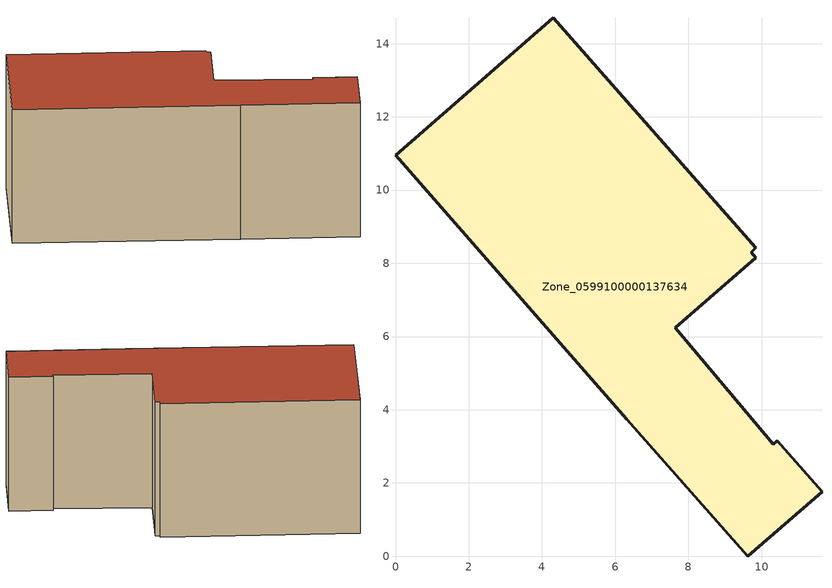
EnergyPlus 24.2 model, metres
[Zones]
Zone_0599100000137634
 floor ground (C_G): 9.84,8.16 7.64,6.24 10.32,3.06 10.43,3.16 11.65,1.76 9.63,0 6.31,3.74 0,10.96 4.31,14.71 9.84,8.42 9.71,8.3 z0
 wall outside (C_F): 11.65,1.76 10.43,3.16 10.32,3.06 7.64,6.24 9.84,8.16 9.71,8.3 9.84,8.42 4.31,14.71 0,10.96 6.31,3.74 9.63,0 11.65,1.76 z0:6.12
 roof outside (C_R): 7.64,6.24 9.84,8.16 9.71,8.3 9.84,8.42 4.31,14.71 0,10.96 6.31,3.74 9.63,0 11.65,1.76 10.43,3.16 10.32,3.06 z6.12
[BUILDING]
Pand.0599100000137634: North Axis=0; Terrain=City; Loads Convergence Tolerance Value=0.04; Temperature Convergence Tolerance Value=0.4; Solar Distribution=FullExterior; Maximum Number of Warmup Days=25; Minimum Number of Warmup Days=1
[Site:Location]
Rotterdam.The.Hague.AP_ZH_NLD Design_Conditions: Latitude=51.96; Longitude=4.45; Time Zone=1; Elevation=-4.5
[SITE:GROUNDTEMPERATURE:BUILDINGSURFACE]
18, 18, 18, 18, 18, 18, 18, 18, 18, 18, 18, 18
[MATERIAL] Thermal Absorptance=0.9; Solar Absorptance=0.7; Visible Absorptance=0.7
Name | Roughness | Thickness | Conductivity | Density | Specific Heat
G.TI.1946 | MediumSmooth | 0.15 | 1 | 540 | 1210
F.TI.1946 | Rough | 0.3 | 0.857143 | 1920 | 840
R.TI.1946 | MediumRough | 0.2 | 0.1 | 1500 | 1000
[CONSTRUCTION]
C_G: G.TI.1946
C_F: F.TI.1946
C_R: R.TI.1946
[ZONE]
Zone_0599100000137634: Type=1; Multiplier=1; Ceiling Height=Autocalculate; Volume=Autocalculate; Floor Area=autocalculate; Part of Total Floor Area=Yes
[ZONEINFILTRATION:DESIGNFLOWRATE]
Infil_Zone_0599100000137634: Zone or ZoneList or Space or SpaceList=Zone_0599100000137634; Schedule=AlwaysOn; Design Flow Rate Calculation Method=Flow/Area; Flow Rate per Floor Area=0.003; Constant Term Coefficient=1; Temperature Term Coefficient=0; Velocity Term Coefficient=0; Velocity Squared Term Coefficient=0
[HVACTEMPLATE:ZONE:IDEALLOADSAIRSYSTEM]
Zone_0599100000137634: Maximum Heating Supply Air Temperature=50; Minimum Cooling Supply Air Temperature=13; Maximum Heating Supply Air Humidity Ratio=0.0156; Minimum Cooling Supply Air Humidity Ratio=0.0077; Heating Limit=NoLimit; Cooling Limit=NoLimit; Dehumidification Control Type=ConstantSensibleHeatRatio; Cooling Sensible Heat Ratio=0.7; Dehumidification Setpoint=60; Humidification Control Type=None; Humidification Setpoint=30; Outdoor Air Method=None; Outdoor Air Flow Rate per Person=0.00944; Outdoor Air Flow Rate per Zone Floor Area=0; Outdoor Air Flow Rate per Zone=0; Demand Controlled Ventilation Type=None; Outdoor Air Economizer Type=NoEconomizer; Heat Recovery Type=None; Sensible Heat Recovery Effectiveness=0.7; Latent Heat Recovery Effectiveness=0.65
[ZONECONTROL:THERMOSTAT]
ThermostatControl_Zone_0599100000137634: Zone or ZoneList=Zone_0599100000137634; Control Type Schedule=DualSetpointControlType; Control 1=Thermostat_Zone_0599100000137634; Temperature Difference Between Cutout And Setpoint=0
[THERMOSTATSETPOINT:DUALSETPOINT]
Thermostat_Zone_0599100000137634: Heating Setpoint Temperature Schedule=HeatingSetpoint_Zone_0599100000137634; Cooling Setpoint Temperature Schedule=CoolingSetpoint_Zone_0599100000137634
[SCHEDULE:COMPACT]
HeatingSetpoint_Zone_0599100000137634: Through: 12/31, For: AllDays, Until: 24:00, 21
CoolingSetpoint_Zone_0599100000137634: Through: 12/31, For: AllDays, Until: 24:00, 24
DualSetpointControlType: Through: 12/31, For: AllDays, Until: 24:00, 4
AlwaysOn: Through: 12/31, For: AllDays, Until: 24:00, 1
